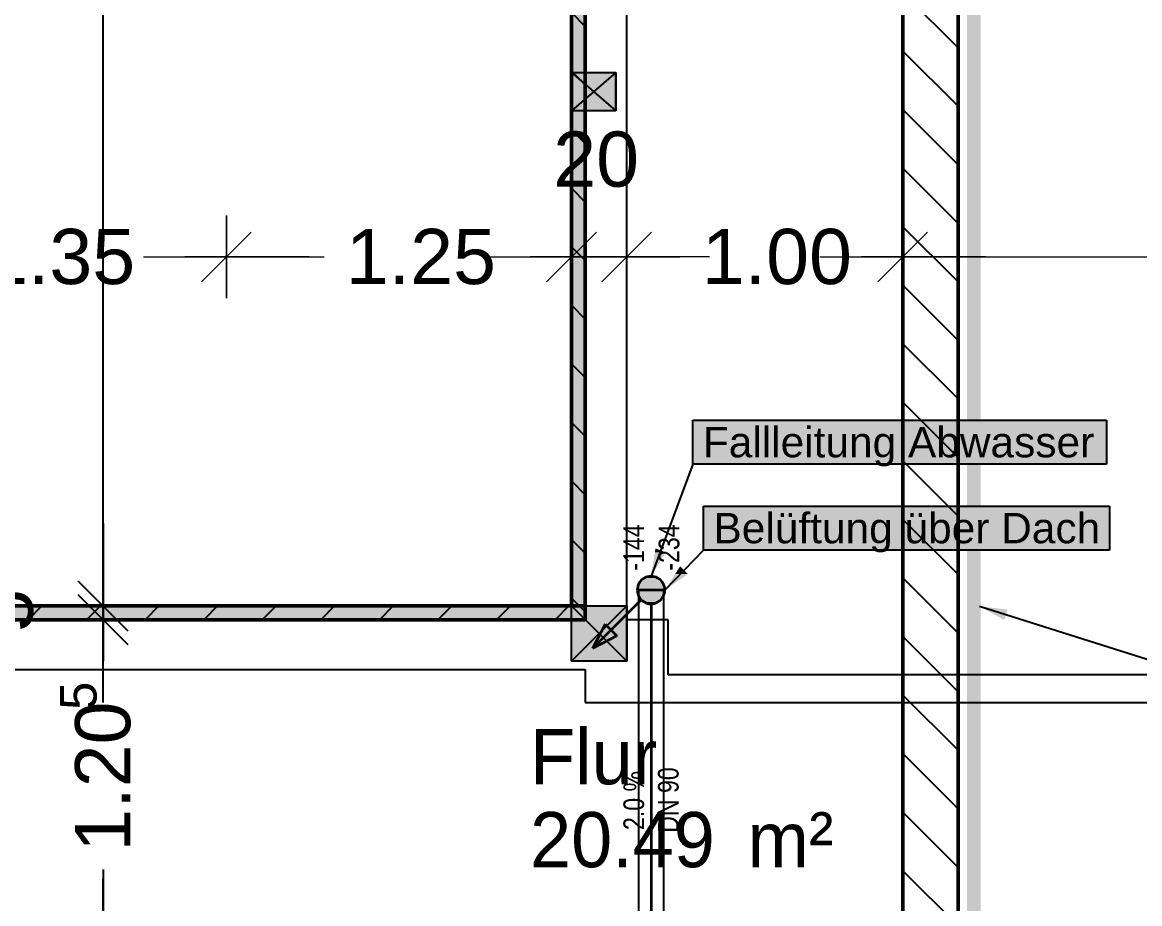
# Model space of a CAD drawing. Extents: x 0 to 756, y -25 to 420.
# Drawn here: x 256.8 to 337.8, y 124.6 to 188.5 of the extents above; entities that cross this region are included whole.
import ezdxf

# ---------------------------------------------------------------- set-up
doc = ezdxf.new("R2010")
doc.units = 0
doc.layers.get('0').update_dxf_attribs({"lineweight": 25})
doc.layers.get('DEFPOINTS').update_dxf_attribs({"lineweight": 25})
for name, color, linetype, lineweight, true_color in [('A_Geschossdecke', 7, 'Continuous', 25, 0x008080), ('H_Heizung', 1, 'Continuous', 25, 0xff0000), ('S_Schmutzwasser', 7, 'Continuous', 35, 0x808040)]:
    doc.layers.add(name, color=color, linetype=linetype, lineweight=lineweight, true_color=true_color)
for name, color, linetype, lineweight in [('A_Innenwand', 7, 'Continuous', 25), ('Standard', 7, 'Continuous', 25), ('WAND_HOLZ_NICHT_TRAGEND', 7, 'Continuous', 13), ('WAND_HOLZ_TRAGEND', 7, 'Continuous', 13), ('X_Text', 7, 'Continuous', 25)]:
    doc.layers.add(name, color=color, linetype=linetype, lineweight=lineweight)
doc.styles.get("Standard").update_dxf_attribs({"font": 'arial.ttf'})

# ---------------------------------------------------------------- blocks, each defined once
blk = doc.blocks.new('Referenz-A0T78P30OY')
at = {"layer": 'DEFPOINTS', "color": 0, "linetype": 'Continuous', "lineweight": 18, "ltscale": 0.18}
for p, q in [((271.607, 171.468), (271.607, 171.468)), ((296.607, 171.468), (296.607, 171.468)), ((300.607, 171.468), (300.607, 171.468)), ((320.607, 171.468), (320.607, 171.468)), ((271.607, 146.178), (271.607, 146.178)), ((271.607, 146.178), (271.607, 146.178)), ((296.607, 146.178), (296.607, 146.178)), ((296.607, 146.178), (296.607, 146.178)), ((300.607, 146.178), (300.607, 146.178)), ((300.607, 146.178), (300.607, 146.178))]:
    blk.add_line(p, q, dxfattribs=at)
at = {"layer": 'DEFPOINTS', "color": 0, "linetype": 'Continuous', "lineweight": -2, "ltscale": 0.25}
for p, q in [((262.674, 146.178), (262.674, 146.178)), ((296.607, 146.178), (296.607, 146.178)), ((296.607, 146.178), (296.607, 146.178)), ((262.674, 145.178), (262.674, 145.178)), ((296.607, 145.178), (296.607, 145.178)), ((296.607, 145.178), (296.607, 145.178))]:
    blk.add_line(p, q, dxfattribs=at)
at = {"layer": 'Standard', "color": 0, "lineweight": -2}
for p, q in [((262.674, 146.178), (262.674, 196.717)), ((296.607, 184.844), (299.807, 184.844)), ((296.607, 182.044), (296.607, 184.844)), ((296.607, 184.844), (299.807, 182.044)), ((299.807, 184.844), (296.607, 182.044)), ((299.807, 184.844), (299.807, 182.044)), ((299.807, 182.044), (299.807, 184.844)), ((299.807, 182.044), (296.607, 182.044)), ((262.674, 152.178), (262.674, 143.178)), ((262.674, 151.178), (262.674, 142.178)), ((262.674, 140.178), (262.674, 149.178)), ((262.674, 139.178), (262.674, 148.178)), ((264.474, 144.378), (260.874, 147.978)), ((260.874, 147.978), (264.474, 144.378)), ((264.474, 143.378), (260.874, 146.978)), ((260.874, 146.978), (264.474, 143.378)), ((265.674, 146.178), (259.674, 146.178)), ((259.674, 146.178), (265.674, 146.178)), ((262.674, 145.178), (262.674, 146.178)), ((296.607, 146.178), (300.607, 146.178)), ((296.607, 142.178), (296.607, 146.178)), ((296.607, 146.178), (300.607, 142.178)), ((300.607, 146.178), (296.607, 142.178)), ((300.607, 146.178), (300.607, 142.178)), ((300.607, 142.178), (300.607, 146.178)), ((265.674, 145.178), (259.674, 145.178)), ((259.674, 145.178), (265.674, 145.178)), ((262.674, 142.378), (262.674, 145.178)), ((300.607, 142.178), (296.607, 142.178)), ((262.674, 127.078), (262.674, 118.078)), ((262.674, 121.078), (262.674, 126.378))]:
    blk.add_line(p, q, dxfattribs=at)
at = {"layer": 'Standard', "color": 0, "lineweight": 18}
for p, q in [((271.607, 168.468), (271.607, 174.468)), ((271.607, 174.468), (271.607, 168.468)), ((296.607, 168.468), (296.607, 174.468)), ((296.607, 174.468), (296.607, 168.468)), ((300.607, 168.468), (300.607, 174.468)), ((300.607, 174.468), (300.607, 168.468)), ((320.607, 168.468), (320.607, 174.468)), ((320.607, 174.468), (320.607, 168.468)), ((269.807, 169.668), (273.407, 173.268)), ((273.407, 173.268), (269.807, 169.668)), ((294.807, 169.668), (298.407, 173.268)), ((298.407, 173.268), (294.807, 169.668)), ((298.807, 169.668), (302.407, 173.268)), ((302.407, 173.268), (298.807, 169.668)), ((318.807, 169.668), (322.407, 173.268)), ((322.407, 173.268), (318.807, 169.668)), ((265.607, 171.468), (274.607, 171.468)), ((265.744, 171.468), (271.607, 171.468)), ((277.607, 171.468), (268.607, 171.468)), ((271.607, 171.468), (278.682, 171.468)), ((290.607, 171.468), (299.607, 171.468)), ((291.882, 171.468), (296.607, 171.468)), ((302.607, 171.468), (293.607, 171.468)), ((294.607, 171.468), (303.607, 171.468)), ((296.607, 171.468), (300.607, 171.468)), ((306.607, 171.468), (297.607, 171.468)), ((300.607, 171.468), (304.449, 171.468)), ((314.607, 171.468), (323.607, 171.468)), ((326.607, 171.468), (317.607, 171.468)), ((317.649, 171.468), (320.607, 171.468)), ((320.607, 171.468), (349.867, 171.468))]:
    blk.add_line(p, q, dxfattribs=at)
at = {"layer": 'Standard', "color": 0, "lineweight": -2}
for points in [[(296.607, 182.044), (299.807, 182.044), (296.607, 184.844)], [(299.807, 182.044), (299.807, 184.844), (296.607, 184.844)], [(296.607, 142.178), (300.607, 142.178), (296.607, 146.178)], [(300.607, 142.178), (300.607, 146.178), (296.607, 146.178)]]:
    blk.add_solid(points, dxfattribs=at)
at = {"layer": 'WAND_HOLZ_NICHT_TRAGEND', "color": 0, "lineweight": 50}
for p, q in [((320.607, 259.578), (320.607, 121.078)), ((324.607, 121.078), (324.607, 259.578)), ((320.607, 121.078), (320.607, 194.678)), ((324.607, 194.678), (324.607, 121.078))]:
    blk.add_line(p, q, dxfattribs=at)
at = {"layer": 'WAND_HOLZ_TRAGEND', "color": 0, "lineweight": 50}
for p, q in [((296.607, 259.578), (296.607, 146.178)), ((296.607, 259.578), (296.607, 146.178)), ((297.607, 146.178), (297.607, 259.578)), ((297.607, 259.578), (297.607, 146.178)), ((297.607, 146.178), (243.607, 146.178)), ((243.607, 146.178), (297.607, 146.178)), ((296.607, 146.178), (297.607, 146.178)), ((296.607, 146.178), (296.607, 146.178)), ((297.607, 146.178), (296.607, 146.178)), ((297.607, 145.178), (297.607, 146.178)), ((297.607, 146.178), (297.607, 145.178)), ((297.607, 146.178), (297.607, 146.178)), ((297.607, 146.178), (297.607, 146.178)), ((243.607, 145.178), (297.607, 145.178)), ((297.607, 145.178), (243.607, 145.178)), ((297.607, 145.178), (297.607, 145.178))]:
    blk.add_line(p, q, dxfattribs=at)
at = {"layer": 'WAND_HOLZ_TRAGEND', "color": 0, "lineweight": 18}
for points in [[(296.607, 146.178), (297.607, 146.178), (296.607, 259.578)], [(297.607, 146.178), (297.607, 259.578), (296.607, 259.578)], [(297.607, 145.178), (243.607, 145.178), (243.607, 146.178)], [(297.607, 145.178), (297.607, 146.178), (243.607, 146.178)], [(297.607, 146.178), (243.607, 146.178), (243.607, 146.178)], [(297.607, 145.178), (297.607, 145.178), (243.607, 145.178)]]:
    blk.add_solid(points, dxfattribs=at)
at = {"layer": 'Standard', "color": 0, "lineweight": 18, "char_height": 4, "attachment_point": 1}
for s, insert in [('{\\fArial;20}', (295.285, 180.556)), ('{\\fArial;1.35}', (254.123, 173.5)), ('{\\fArial;1.25}', (280.261, 173.5)), ('{\\fArial;1.00}', (306.049, 173.5))]:
    blk.add_mtext(s, dxfattribs=dict(at, insert=insert))
at = {"layer": 'Standard', "color": 0, "lineweight": -2, "attachment_point": 1, "rotation": 90}
for s, insert, char_height in [('{\\fArial;5}', (253.586, 144.287), 4), ('{\\fArial;5}', (259.562, 138.636), 2.64), ('{\\fArial;1.20}', (260.642, 128.371), 4)]:
    blk.add_mtext(s, dxfattribs=dict(at, insert=insert, char_height=char_height))
at = {"layer": 'WAND_HOLZ_TRAGEND', "color": 0, "lineweight": -2, "char_height": 4, "attachment_point": 1}
for s, insert in [('{\\fPosterama Text Light;Flur}', (293.606, 137.252)), ('{\\fPosterama Text Light;20.49}', (293.606, 131.241)), ('{\\fPosterama Text Light;m²}', (309.354, 131.241))]:
    blk.add_mtext(s, dxfattribs=dict(at, insert=insert))
blk = doc.blocks.new('Wand-A0T78P4IOY', base_point=(320.607, 121.078))
at = {"color": 0, "linetype": 'ByBlock', "lineweight": -2, "ltscale": 0.25}
for p, q in [((320.607, 259.578), (320.607, 212.378)), ((324.607, 259.578), (324.607, 212.378)), ((320.607, 194.678), (320.607, 121.078)), ((324.607, 194.678), (324.607, 121.078))]:
    blk.add_line(p, q, dxfattribs=at)
at = {"color": 0, "lineweight": -2}
for p, q in [((323.785, 259.578), (324.607, 258.755)), ((320.607, 258.513), (324.607, 254.513)), ((320.607, 254.27), (324.607, 250.27)), ((320.607, 250.027), (324.607, 246.027)), ((320.607, 245.785), (324.607, 241.785)), ((320.607, 241.542), (324.607, 237.542)), ((320.607, 237.299), (324.607, 233.299)), ((320.607, 233.057), (324.607, 229.057)), ((320.607, 228.814), (324.607, 224.814)), ((320.607, 224.571), (324.607, 220.571)), ((320.607, 220.329), (324.607, 216.329)), ((320.607, 216.086), (324.316, 212.378)), ((320.802, 194.678), (324.607, 190.873)), ((320.607, 190.63), (324.607, 186.63)), ((320.607, 186.388), (324.607, 182.388)), ((320.607, 182.145), (324.607, 178.145)), ((320.607, 177.902), (324.607, 173.902)), ((320.607, 173.66), (324.607, 169.66)), ((320.607, 169.417), (324.607, 165.417)), ((320.607, 165.175), (324.607, 161.175)), ((320.607, 160.932), (324.607, 156.932)), ((320.607, 156.689), (324.607, 152.689)), ((320.607, 152.447), (324.607, 148.447)), ((320.607, 148.204), (324.607, 144.204)), ((320.607, 143.961), (324.607, 139.961)), ((320.607, 139.719), (324.607, 135.719)), ((320.607, 135.476), (324.607, 131.476)), ((320.607, 131.233), (324.607, 127.233)), ((320.607, 126.991), (324.607, 122.991)), ((320.607, 122.748), (322.277, 121.078))]:
    blk.add_line(p, q, dxfattribs=at)
blk = doc.blocks.new('Geschossdecke-A0T78P4UOY', base_point=(119.607, 24.521))
at = {"color": 0, "linetype": 'ByBlock', "lineweight": -2, "ltscale": 0.25}
for p, q in [((300.607, 145.178), (300.607, 259.578)), ((303.607, 145.178), (300.607, 145.178)), ((303.607, 141.178), (303.607, 145.178)), ((219.607, 141.578), (297.607, 141.578)), ((297.607, 141.578), (297.607, 139.178)), ((397.607, 141.178), (303.607, 141.178)), ((297.607, 139.178), (397.607, 139.178))]:
    blk.add_line(p, q, dxfattribs=at)
blk = doc.blocks.new('Wand-A0T78P50OY', base_point=(296.607, 145.178))
at = {"color": 0, "linetype": 'ByBlock', "lineweight": -2, "ltscale": 0.25}
for p, q in [((296.607, 259.578), (296.607, 146.178)), ((297.607, 259.578), (297.607, 145.178))]:
    blk.add_line(p, q, dxfattribs=at)
at = {"color": 0, "lineweight": -2}
for p, q in [((296.607, 257.057), (297.607, 256.057)), ((296.607, 252.814), (297.607, 251.814)), ((296.607, 248.571), (297.607, 247.571)), ((296.607, 244.329), (297.607, 243.329)), ((296.607, 240.086), (297.607, 239.086)), ((296.607, 235.844), (297.607, 234.844)), ((296.607, 231.601), (297.607, 230.601)), ((296.607, 227.358), (297.607, 226.358)), ((296.607, 223.116), (297.607, 222.116)), ((296.607, 218.873), (297.607, 217.873)), ((296.607, 214.63), (297.607, 213.63)), ((296.607, 210.388), (297.607, 209.388)), ((296.607, 206.145), (297.607, 205.145)), ((296.607, 201.902), (297.607, 200.902)), ((296.607, 197.66), (297.607, 196.66)), ((296.607, 193.417), (297.607, 192.417)), ((296.607, 189.175), (297.607, 188.175)), ((296.607, 184.932), (297.607, 183.932)), ((296.607, 180.689), (297.607, 179.689)), ((296.607, 176.447), (297.607, 175.447)), ((296.607, 172.204), (297.607, 171.204)), ((296.607, 167.961), (297.607, 166.961)), ((296.607, 163.719), (297.607, 162.719)), ((296.607, 159.476), (297.607, 158.476)), ((296.607, 155.233), (297.607, 154.233)), ((296.607, 150.991), (297.607, 149.991)), ((296.607, 146.748), (297.607, 145.748))]:
    blk.add_line(p, q, dxfattribs=at)
blk = doc.blocks.new('Wand-A0T78P52OY', base_point=(243.607, 145.178))
at = {"color": 0, "linetype": 'ByBlock', "lineweight": -2, "ltscale": 0.25}
for p, q in [((243.607, 146.178), (243.607, 145.178)), ((296.607, 146.178), (243.607, 146.178)), ((297.607, 145.178), (243.607, 145.178))]:
    blk.add_line(p, q, dxfattribs=at)
at = {"color": 0, "lineweight": -2}
for p, q in [((245.507, 146.178), (244.507, 145.178)), ((249.75, 146.178), (248.75, 145.178)), ((253.992, 146.178), (252.992, 145.178)), ((258.235, 146.178), (257.235, 145.178)), ((262.478, 146.178), (261.478, 145.178)), ((266.72, 146.178), (265.72, 145.178)), ((270.963, 146.178), (269.963, 145.178)), ((275.206, 146.178), (274.206, 145.178)), ((279.448, 146.178), (278.448, 145.178)), ((283.691, 146.178), (282.691, 145.178)), ((287.933, 146.178), (286.933, 145.178)), ((292.176, 146.178), (291.176, 145.178)), ((296.419, 146.178), (295.419, 145.178))]:
    blk.add_line(p, q, dxfattribs=at)
blk = doc.blocks.new('Polylinie-A0T78PBMOY', base_point=(325.25, 121.444))
at = {"color": 0, "linetype": 'ByBlock', "lineweight": -2, "ltscale": 0.25}
for points in [[(326.25, 122.444), (325.25, 122.444), (326.25, 194.105)], [(325.25, 122.444), (326.25, 194.105), (325.25, 194.105)], [(325.25, 121.444), (326.25, 122.444), (325.25, 122.444)], [(325.25, 121.444), (391.057, 121.444), (326.25, 122.444)], [(391.057, 121.444), (326.25, 122.444), (391.057, 122.444)]]:
    blk.add_solid(points, dxfattribs=at)
blk = doc.blocks.new('Bauteilbeschriftung-A0T78PBYOY', base_point=(326.168, 138.221))
at = {"color": 0, "linetype": 'ByBlock', "lineweight": -2, "ltscale": 0.25}
blk.add_line((341.029, 141.421), (326.168, 146.144), dxfattribs=at)
at = {"color": 0, "lineweight": -2}
for p, q in [((341.029, 141.421), (361.41, 141.421)), ((341.029, 138.221), (341.029, 141.421)), ((361.41, 141.421), (361.41, 138.221)), ((361.41, 138.221), (341.029, 138.221))]:
    blk.add_line(p, q, dxfattribs=at)
at = {"color": 0, "linetype": 'ByBlock', "lineweight": -2, "ltscale": 0.25}
for points in [[(328.195, 145.92), (326.574, 145.92), (326.168, 146.144)], [(327.953, 145.157), (328.195, 145.92), (326.574, 145.92)]]:
    blk.add_solid(points, dxfattribs=at)
at = {"color": 7, "linetype": 'ByBlock', "lineweight": -2, "ltscale": 0.25, "true_color": 0xffffff}
for points in [[(341.029, 138.221), (361.41, 138.221), (341.029, 141.421)], [(361.41, 138.221), (341.029, 141.421), (361.41, 141.421)]]:
    blk.add_solid(points, dxfattribs=at)
at = {"color": 0, "linetype": 'ByBlock', "lineweight": -2, "ltscale": 0.25, "insert": (341.762, 140.921), "char_height": 2.2, "attachment_point": 1}
blk.add_mtext('{\\fArial;Wandheizung}', dxfattribs=at)
blk = doc.blocks.new('Fallleitung Abwasser-A0T78PDEOY', base_point=(298.126, 143.088))
at = {"color": 0, "lineweight": -2}
for p, q in [((301.868, 148.196), (301.76, 148.123)), ((301.986, 148.253), (301.868, 148.196)), ((302.109, 148.296), (301.986, 148.253)), ((302.238, 148.321), (302.109, 148.296)), ((302.368, 148.33), (302.238, 148.321)), ((302.499, 148.321), (302.368, 148.33)), ((302.627, 148.296), (302.499, 148.321)), ((302.751, 148.253), (302.627, 148.296)), ((302.868, 148.196), (302.751, 148.253)), ((302.977, 148.123), (302.868, 148.196)), ((301.377, 147.46), (301.368, 147.33)), ((301.368, 147.33), (301.377, 147.199)), ((301.402, 147.588), (301.377, 147.46)), ((301.444, 147.712), (301.402, 147.588)), ((301.502, 147.83), (301.444, 147.712)), ((301.575, 147.938), (301.502, 147.83)), ((301.661, 148.037), (301.575, 147.938)), ((301.76, 148.123), (301.661, 148.037)), ((303.075, 148.037), (302.977, 148.123)), ((303.162, 147.938), (303.075, 148.037)), ((303.234, 147.83), (303.162, 147.938)), ((303.292, 147.712), (303.234, 147.83)), ((303.334, 147.588), (303.292, 147.712)), ((303.36, 147.46), (303.334, 147.588)), ((303.368, 147.33), (303.36, 147.46)), ((303.36, 147.199), (303.368, 147.33)), ((301.661, 146.623), (298.126, 143.088)), ((301.377, 147.199), (301.402, 147.071)), ((301.402, 147.071), (301.444, 146.947)), ((301.444, 146.947), (301.502, 146.83)), ((301.502, 146.83), (301.575, 146.721)), ((301.575, 146.721), (301.661, 146.622)), ((301.661, 146.622), (301.76, 146.536)), ((301.76, 146.536), (301.868, 146.464)), ((302.868, 146.464), (302.977, 146.536)), ((302.977, 146.536), (303.075, 146.622)), ((303.075, 146.622), (303.162, 146.721)), ((303.162, 146.721), (303.234, 146.83)), ((303.234, 146.83), (303.292, 146.947)), ((303.292, 146.947), (303.334, 147.071)), ((303.334, 147.071), (303.36, 147.199)), ((301.868, 146.464), (301.986, 146.406)), ((301.986, 146.406), (302.109, 146.364)), ((302.109, 146.364), (302.238, 146.338)), ((302.238, 146.338), (302.368, 146.33)), ((302.368, 146.33), (302.499, 146.338)), ((302.499, 146.338), (302.627, 146.364)), ((302.627, 146.364), (302.751, 146.406)), ((302.751, 146.406), (302.868, 146.464)), ((299.05, 144.862), (298.126, 143.088)), ((299.05, 144.862), (299.9, 144.011)), ((299.9, 144.011), (298.126, 143.088))]:
    blk.add_line(p, q, dxfattribs=at)
for points in [[(303.075, 148.037), (301.661, 148.037), (302.868, 148.196)], [(301.661, 148.037), (302.868, 148.196), (301.868, 148.196)], [(302.868, 148.196), (301.868, 148.196), (302.627, 148.296)], [(301.868, 148.196), (302.627, 148.296), (302.109, 148.296)], [(302.627, 148.296), (302.109, 148.296), (302.368, 148.33)], [(303.368, 147.33), (301.368, 147.33), (303.334, 147.588)], [(301.368, 147.33), (303.334, 147.588), (301.402, 147.588)], [(301.402, 147.071), (303.368, 147.33), (301.368, 147.33)], [(303.334, 147.588), (301.402, 147.588), (303.234, 147.83)], [(301.402, 147.588), (303.234, 147.83), (301.502, 147.83)], [(303.334, 147.071), (301.402, 147.071), (303.368, 147.33)], [(303.234, 147.83), (301.502, 147.83), (303.075, 148.037)], [(301.502, 147.83), (303.075, 148.037), (301.661, 148.037)], [(301.502, 146.83), (303.334, 147.071), (301.402, 147.071)], [(303.234, 146.83), (301.502, 146.83), (303.334, 147.071)], [(301.661, 146.622), (303.234, 146.83), (301.502, 146.83)], [(303.075, 146.622), (301.661, 146.622), (303.234, 146.83)], [(301.868, 146.464), (303.075, 146.622), (301.661, 146.622)], [(302.868, 146.464), (301.868, 146.464), (303.075, 146.622)], [(302.109, 146.364), (302.868, 146.464), (301.868, 146.464)], [(302.627, 146.364), (302.109, 146.364), (302.868, 146.464)], [(302.368, 146.33), (302.627, 146.364), (302.109, 146.364)], [(299.9, 144.011), (298.607, 144.011), (299.05, 144.862)], [(298.126, 143.088), (299.9, 144.011), (298.607, 144.011)]]:
    blk.add_solid(points, dxfattribs=at)
blk = doc.blocks.new('Bauteilbeschriftung-A0T78PDGOY', base_point=(302.368, 148.33))
at = {"color": 0, "lineweight": -2}
for p, q in [((305.389, 159.646), (335.373, 159.646)), ((305.389, 156.446), (305.389, 159.646)), ((335.373, 159.646), (335.373, 156.446)), ((335.373, 156.446), (305.389, 156.446))]:
    blk.add_line(p, q, dxfattribs=at)
at = {"color": 0, "linetype": 'ByBlock', "lineweight": -2, "ltscale": 0.25}
blk.add_line((305.389, 156.446), (302.368, 148.33), dxfattribs=at)
at = {"color": 7, "linetype": 'ByBlock', "lineweight": -2, "ltscale": 0.25, "true_color": 0xffffff}
for points in [[(305.389, 156.446), (335.373, 156.446), (305.389, 159.646)], [(335.373, 156.446), (305.389, 159.646), (335.373, 159.646)]]:
    blk.add_solid(points, dxfattribs=at)
at = {"color": 0, "linetype": 'ByBlock', "lineweight": -2, "ltscale": 0.25}
for points in [[(302.368, 148.33), (303.441, 150.064), (302.646, 150.064)], [(303.441, 150.064), (302.646, 150.064), (302.691, 150.344)]]:
    blk.add_solid(points, dxfattribs=at)
at = {"color": 0, "linetype": 'ByBlock', "lineweight": -2, "ltscale": 0.25, "insert": (306.123, 159.146), "char_height": 2.2, "attachment_point": 1}
blk.add_mtext('{\\fArial;Fallleitung Abwasser}', dxfattribs=at)
blk = doc.blocks.new('Abwasserleitung-A0T78PE2OY', base_point=(261.376, 99.374))
at = {"color": 0, "linetype": 'ByBlock', "lineweight": -2, "ltscale": 0.35}
for p, q in [((302.368, 146.33), (302.368, 116.678)), ((302.368, 116.678), (301.995, 116.305)), ((263.231, 116.305), (261.376, 114.45)), ((301.995, 116.305), (263.231, 116.305)), ((261.376, 114.45), (261.376, 99.374))]:
    blk.add_line(p, q, dxfattribs=at)
blk = doc.blocks.new('Abwasser Schnellansicht-A0T78PEAOY', base_point=(242.994, 53.172))
at = {"color": 0, "linetype": 'ByBlock', "lineweight": -2, "ltscale": 0.25}
for p, q in [((301.499, 147.334), (301.468, 147.33)), ((301.468, 147.33), (301.499, 147.325)), ((301.468, 147.33), (301.468, 117.237)), ((301.589, 147.339), (301.499, 147.334)), ((301.499, 147.325), (301.589, 147.321)), ((301.732, 147.342), (301.589, 147.339)), ((301.589, 147.321), (301.732, 147.317)), ((301.918, 147.345), (301.732, 147.342)), ((301.732, 147.317), (301.918, 147.314)), ((302.135, 147.347), (301.918, 147.345)), ((301.918, 147.314), (302.135, 147.312)), ((302.368, 147.348), (302.135, 147.347)), ((302.601, 147.347), (302.368, 147.348)), ((302.818, 147.345), (302.601, 147.347)), ((302.601, 147.312), (302.818, 147.314)), ((303.005, 147.342), (302.818, 147.345)), ((302.818, 147.314), (303.005, 147.317)), ((303.148, 147.339), (303.005, 147.342)), ((303.005, 147.317), (303.148, 147.321)), ((303.238, 147.334), (303.148, 147.339)), ((303.148, 147.321), (303.238, 147.325)), ((303.268, 147.33), (303.238, 147.334)), ((303.238, 147.325), (303.268, 147.33)), ((303.268, 147.33), (303.268, 117.237)), ((302.135, 147.312), (302.368, 147.312)), ((302.368, 147.312), (302.601, 147.312))]:
    blk.add_line(p, q, dxfattribs=at)
at = {"color": 253, "linetype": 'ByBlock', "lineweight": -2, "ltscale": 0.25, "true_color": 0xa0a0a0, "char_height": 1.5, "attachment_point": 1, "rotation": 90}
for s, insert in [('{\\W0.8;\\fArial;-144}', (300.368, 148.73)), ('{\\W0.8;\\fArial;-234}', (302.918, 148.73)), ('{\\W0.8;\\fArial;DN 90}', (302.868, 129.733)), ('{\\W0.8;\\fArial;2.0 %}', (300.368, 129.936))]:
    blk.add_mtext(s, dxfattribs=dict(at, insert=insert))
blk = doc.blocks.new('Bauteilbeschriftung-A0T78PEOOY', base_point=(303.368, 147.33))
at = {"color": 0, "lineweight": -2}
for p, q in [((306.159, 153.418), (335.573, 153.418)), ((306.159, 150.218), (306.159, 153.418)), ((335.573, 153.418), (335.573, 150.218)), ((335.573, 150.218), (306.159, 150.218))]:
    blk.add_line(p, q, dxfattribs=at)
at = {"color": 0, "linetype": 'ByBlock', "lineweight": -2, "ltscale": 0.25}
blk.add_line((306.159, 150.218), (303.368, 147.33), dxfattribs=at)
at = {"color": 7, "linetype": 'ByBlock', "lineweight": -2, "ltscale": 0.25, "true_color": 0xffffff}
for points in [[(306.159, 150.218), (335.573, 150.218), (306.159, 153.418)], [(335.573, 150.218), (306.159, 153.418), (335.573, 153.418)]]:
    blk.add_solid(points, dxfattribs=at)
at = {"color": 0, "linetype": 'ByBlock', "lineweight": -2, "ltscale": 0.25}
for points in [[(305.046, 148.49), (304.113, 148.49), (304.47, 149.046)], [(303.368, 147.33), (305.046, 148.49), (304.113, 148.49)]]:
    blk.add_solid(points, dxfattribs=at)
at = {"color": 0, "linetype": 'ByBlock', "lineweight": -2, "ltscale": 0.25, "insert": (306.892, 152.918), "char_height": 2.2, "attachment_point": 1}
blk.add_mtext('{\\fArial;Belüftung über Dach}', dxfattribs=at)

msp = doc.modelspace()

# ---------------------------------------------------------------- block references
at = {"color": 8, "lineweight": 25, "ltscale": 0.25, "true_color": 0x808080}
msp.add_blockref('Referenz-A0T78P30OY', (0, 0), dxfattribs=at)
at = {"layer": 'A_Geschossdecke', "ltscale": 0.25}
msp.add_blockref('Geschossdecke-A0T78P4UOY', (119.607, 24.521), dxfattribs=at)
at = {"layer": 'A_Innenwand', "ltscale": 0.25}
for name, p in [('Wand-A0T78P50OY', (296.607, 145.178)), ('Wand-A0T78P4IOY', (320.607, 121.078)), ('Wand-A0T78P52OY', (243.607, 145.178))]:
    msp.add_blockref(name, p, dxfattribs=at)
at = {"layer": 'H_Heizung', "color": 1, "ltscale": 0.25, "true_color": 0xff0000}
msp.add_blockref('Polylinie-A0T78PBMOY', (325.25, 121.444), dxfattribs=at)
at = {"layer": 'S_Schmutzwasser', "lineweight": 25, "ltscale": 0.25}
msp.add_blockref('Abwasser Schnellansicht-A0T78PEAOY', (242.994, 53.172), dxfattribs=at)
at = {"layer": 'S_Schmutzwasser', "ltscale": 0.35}
for name, p in [('Fallleitung Abwasser-A0T78PDEOY', (298.126, 143.088)), ('Abwasserleitung-A0T78PE2OY', (261.376, 99.374))]:
    msp.add_blockref(name, p, dxfattribs=at)
at = {"layer": 'X_Text', "color": 7, "ltscale": 0.25}
for name, p in [('Bauteilbeschriftung-A0T78PDGOY', (302.368, 148.33)), ('Bauteilbeschriftung-A0T78PEOOY', (303.368, 147.33)), ('Bauteilbeschriftung-A0T78PBYOY', (326.168, 138.221))]:
    msp.add_blockref(name, p, dxfattribs=at)

doc.saveas('drawing.dxf')
